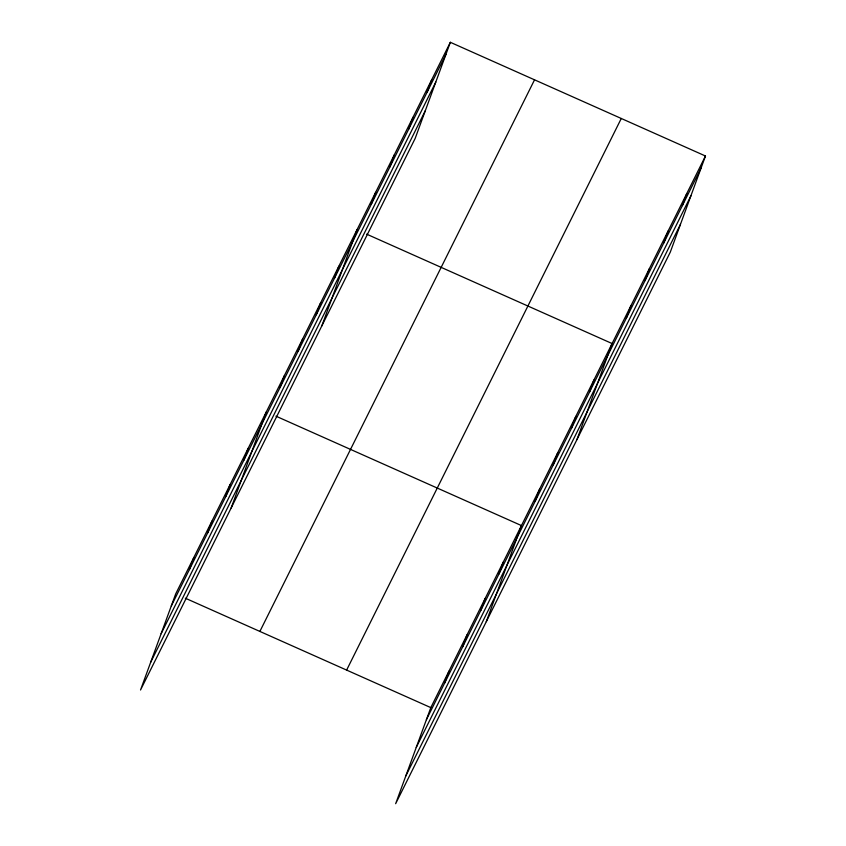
<?xml version="1.0" encoding="UTF-8"?>
<svg xmlns="http://www.w3.org/2000/svg" width="846" height="846" viewBox="0 0 846 846"><rect width="100%" height="100%" fill="white"/><g stroke="black" fill="none" stroke-linecap="round" stroke-linejoin="round"><path stroke-width="1.27" d="M189.398 569.591L193.819 557.503M207.524 533.181L211.944 521.094M225.649 496.771L230.07 484.684M243.775 460.372L248.206 448.285M231.17 507.96L266.331 411.875M280.037 387.553L284.457 375.465M298.162 351.153L302.582 339.066M316.288 314.744L320.708 302.656M334.413 278.334L338.834 266.247M321.808 325.932L356.97 229.848M371.225 204.425L375.645 192.338M389.9 166.916L394.321 154.829M408.576 129.406L412.996 117.319M427.251 91.897L431.672 79.81M450.347 42.3L415.185 138.384L140.531 689.998L175.693 593.903L450.347 42.3L705.469 156.002L670.307 252.097L395.653 803.7L430.815 707.616L705.469 156.002M444.52 683.293L448.94 671.206M462.646 646.883L467.066 634.796M480.771 610.484L485.192 598.397M498.897 574.074L503.328 561.987M486.291 621.673L521.453 525.578L275.955 416.169M535.158 501.266L539.579 489.178M553.284 464.856L557.704 452.769M571.41 428.446L575.83 416.369M589.535 392.047L593.955 379.96M576.93 439.645L612.092 343.55L366.593 234.131M626.347 318.128L630.767 306.041M645.022 280.618L649.442 268.531M663.698 243.109L668.118 231.021M682.373 205.599L686.793 193.512M171.273 605.99L445.927 54.387M161.121 633.717L435.785 82.104M150.673 662.27L425.327 110.667M259.881 631.433L534.545 79.82M346.627 670.085L621.281 118.482M426.395 719.703L701.048 168.09M416.243 747.42L690.907 195.817M405.794 775.983L680.448 224.37M185.316 598.196L430.815 707.616"/></g></svg>
